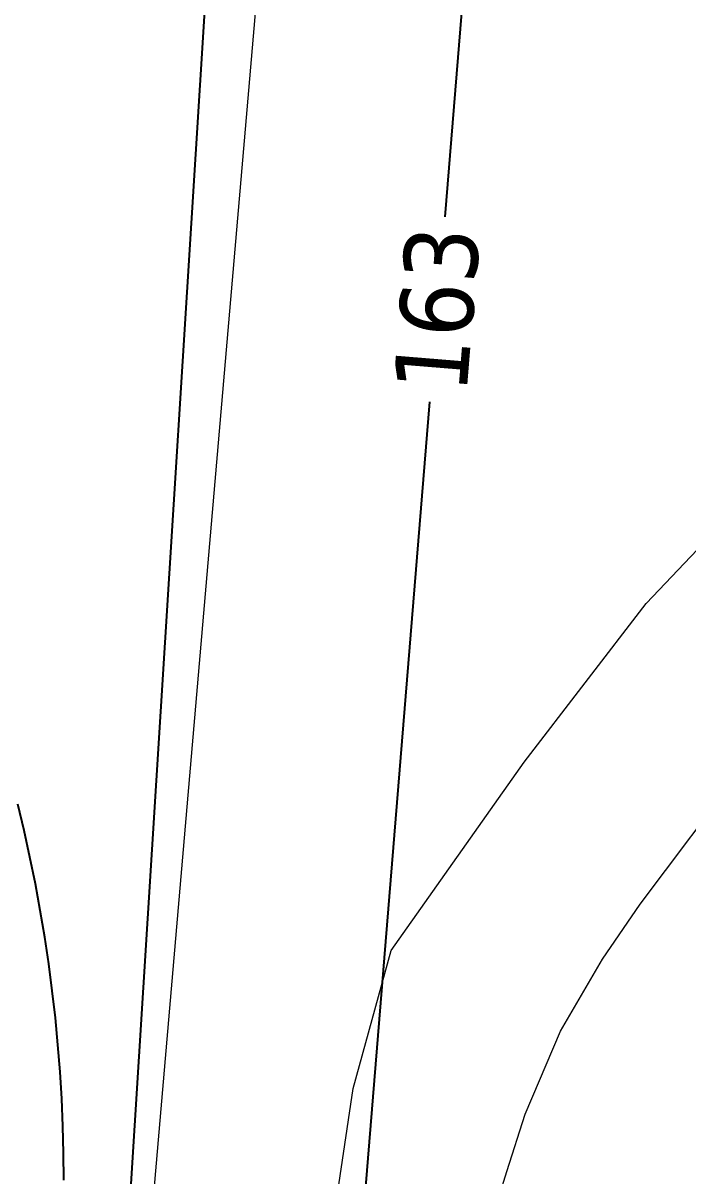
# Model space of a CAD drawing. Header units: metres. Extents: x 2 to 659295185, y -28 to 1124222152.
# Drawn here: x 655016.33 to 655038.93, y 1123156.64 to 1123195.83 of the extents above; entities that cross this region are included whole.
import ezdxf

# ---------------------------------------------------------------- set-up
doc = ezdxf.new("R2010")
doc.units = ezdxf.units.M
doc.header["$MEASUREMENT"] = 0
doc.layers.add('LIMITE 2017 IGVSB', color=7, linetype='CONTINUOUS', lineweight=120)
doc.layers.add('MANZANA', color=30, linetype='CONTINUOUS')
doc.styles.get("Standard").update_dxf_attribs({"font": 'tahoma.ttf'})
doc.dimstyles.new('ISO-25', dxfattribs={"dimtxt": 2.5, "dimasz": 2.5, "dimexe": 1.25, "dimexo": 0.625, "dimtad": 1, "dimtxsty": 'Standard', "dimcen": 2.5, "dimadec": 0, "dimazin": 0, "dimtfac": 1, "dimtmove": 0, "dimatfit": 3, "dimfxl": 1, "dimarcsym": 0})

# ---------------------------------------------------------------- blocks, each defined once
blk = doc.blocks.new('*D2454')
at = {"layer": 'LIMITE 2017 IGVSB', "color": 0, "lineweight": -2, "transparency": 16777216}
for p, q in [((655030.381, 1123259.789), (655037.634, 1123259.197)), ((655036.185, 1123256.807), (655030.67, 1123189.239)), ((655023.331, 1123099.328), (655030.157, 1123182.952)), ((655017.121, 1123097.327), (655024.374, 1123096.735))]:
    blk.add_line(p, q, dxfattribs=at)
at = {"layer": 'LIMITE 2017 IGVSB', "color": 0, "lineweight": 0, "transparency": 16777216}
for points in [[(655035.769, 1123256.84), (655036.6, 1123256.773), (655036.388, 1123259.298)], [(655022.916, 1123099.362), (655023.746, 1123099.294), (655023.128, 1123096.836)]]:
    blk.add_solid(points, dxfattribs=at)
at = {"layer": 'LIMITE 2017 IGVSB', "color": 0, "lineweight": 0, "transparency": 16777216, "insert": (655030.413, 1123186.096), "char_height": 2.5, "attachment_point": 5, "rotation": 85.3338}
blk.add_mtext('163', dxfattribs=at)

msp = doc.modelspace()

# ---------------------------------------------------------------- linework, layer by layer
at = {"layer": 'LIMITE 2017 IGVSB', "color": 2, "lineweight": 0}
msp.add_line((655017.4428, 1123117.3923), (655029.7171, 1123259.843), dxfattribs=at)
at = {"layer": 'MANZANA'}
for points in [[(655004.7045, 1123264.367), (655030.0584, 1123264.0149), (655028.6498, 1123237.6047), (655043.4396, 1123234.4354), (655038.5096, 1123207.3209), (655023.3678, 1123210.138), (655016.2754, 1123097.2061)], [(655004.7045, 1123264.367), (655030.0584, 1123264.0149), (655028.6498, 1123237.6047), (655043.4396, 1123234.4354), (655038.5096, 1123207.3209), (655023.3678, 1123210.138), (655016.2754, 1123097.2061)], [(655017.7198, 1123156.4936), (655017.7118, 1123157.4156), (655017.6877, 1123158.3374), (655017.6474, 1123159.2586), (655017.5911, 1123160.179), (655017.5188, 1123161.0983), (655017.4304, 1123162.0161), (655017.326, 1123162.9323), (655017.2057, 1123163.8465), (655017.0694, 1123164.7584), (655016.9172, 1123165.6679), (655016.7492, 1123166.5746), (655016.5653, 1123167.4781), (655016.3657, 1123168.3784), (655016.1505, 1123169.275)]]:
    msp.add_lwpolyline(points, dxfattribs=at)
at = {"layer": 'MANZANA', "lineweight": 9}
for points in [[(655026.5613, 1123152.2741), (655026.9123, 1123155.2807), (655027.5543, 1123159.6152), (655028.8491, 1123164.3101), (655033.3686, 1123170.705), (655037.5114, 1123176.0968), (655042.2819, 1123181.1124), (655046.5502, 1123186.0026), (655051.7007, 1123192.2907), (655057.9777, 1123197.3064), (655063.9798, 1123201.9992), (655072.5402, 1123204.9552)], [(655031.6864, 1123149.2594), (655031.7436, 1123151.4297), (655032.0867, 1123153.0289), (655032.1439, 1123154.5138), (655032.3726, 1123155.4847), (655032.7729, 1123156.7983), (655033.4018, 1123158.7402), (655034.605, 1123161.5591), (655036.0345, 1123164.015), (655037.3099, 1123165.8772), (655040.793, 1123170.4985), (655046.0176, 1123177.3931), (655050.0728, 1123181.6007), (655054.6758, 1123185.3101), (655058.285, 1123187.9746), (655062.9225, 1123191.2456), (655072.7708, 1123194.0371)]]:
    msp.add_lwpolyline(points, dxfattribs=at)

# ---------------------------------------------------------------- dimensions: what is measured, and where the dimension line sits
at = {"layer": 'LIMITE 2017 IGVSB', "lineweight": 0}
dim = msp.add_linear_dim(base=(655023.1278, 1123096.8363), p1=(655029.7585, 1123259.8394), p2=(655016.4983, 1123097.3774), angle=265.33382, dimstyle='ISO-25', override={"dimtmove": 2}, dxfattribs=at)
dim.commit()
dim.dimension.update_dxf_attribs({"geometry": '*D2454', "text_midpoint": (655030.4132, 1123186.0955), "dimtype": 161})

doc.saveas('drawing.dxf')
